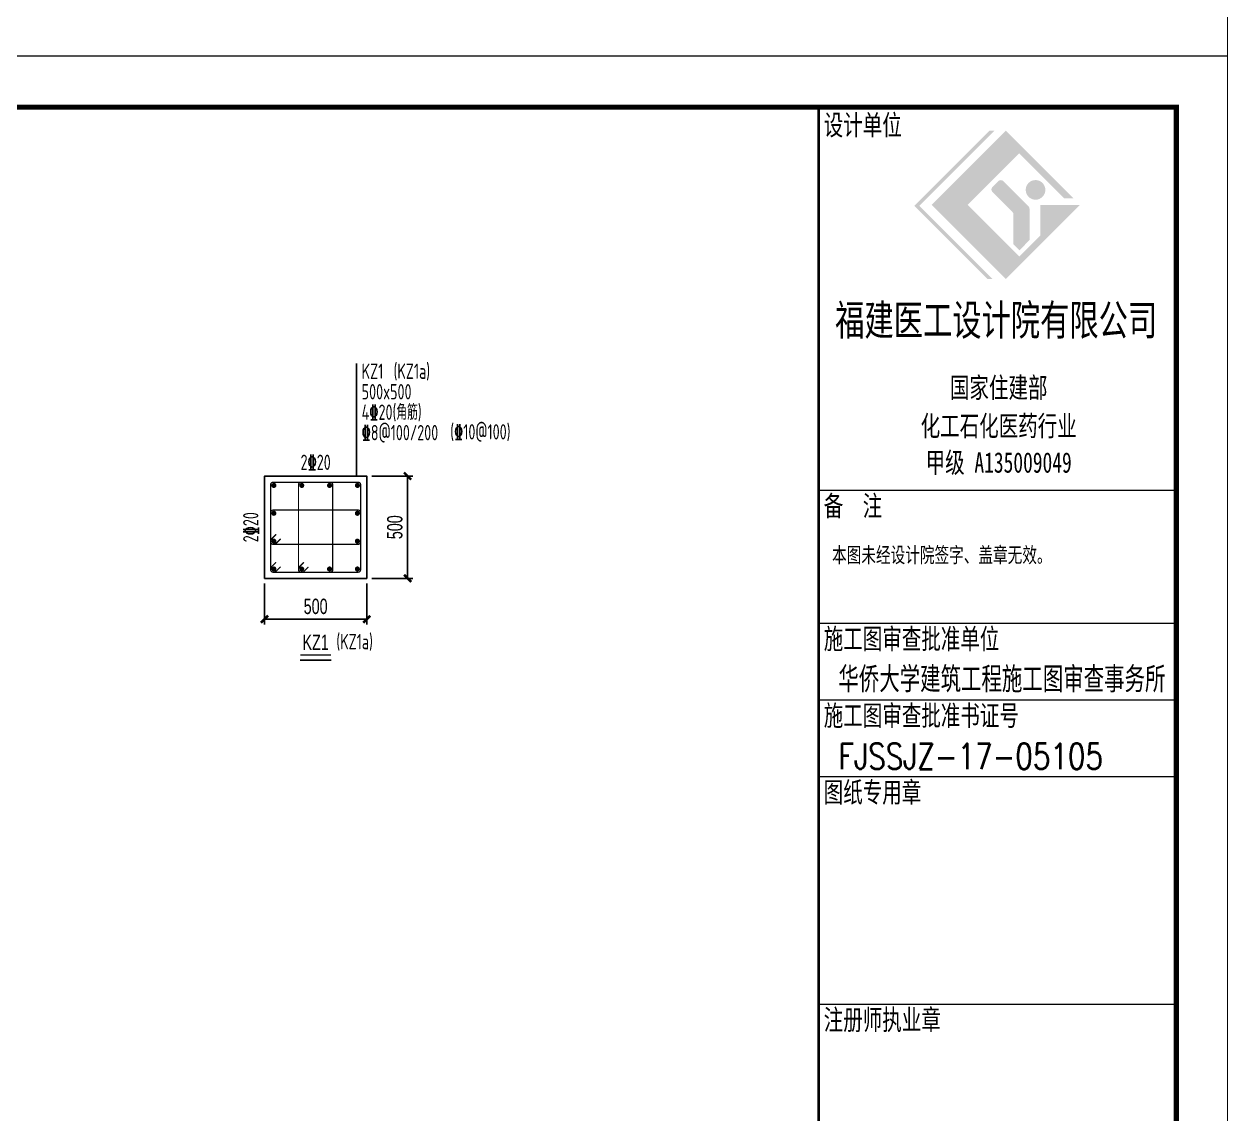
# Model space of a CAD drawing. Extents: x 959592 to 1105020, y -295412 to 379724.
# Drawn here: x 1081462 to 1105020, y 19905 to 41222 of the extents above; entities that cross this region are included whole.
import ezdxf
from ezdxf.enums import TextEntityAlignment as Align

# ---------------------------------------------------------------- set-up
doc = ezdxf.new("R2010")
doc.units = 0
doc.header["$LTSCALE"] = 1000
doc.header["$MEASUREMENT"] = 0
doc.layers.get('0').update_dxf_attribs({"linetype": 'CONTINUOUS'})
doc.layers.get('Defpoints').update_dxf_attribs({"linetype": 'CONTINUOUS', "lineweight": 5})
for name, color, linetype in [('DIMENSION', 3, 'CONTINUOUS'), ('link', 6, 'CONTINUOUS'), ('outline', 7, 'CONTINUOUS'), ('REIN', 1, 'CONTINUOUS'), ('z-计算配筋', 7, 'CONTINUOUS'), ('z-详图标注', 3, 'CONTINUOUS')]:
    doc.layers.add(name, color=color, linetype=linetype)
doc.layers.add('FRAME', color=3, linetype='CONTINUOUS', lineweight=5)
doc.layers.add('PUB_TEXT', color=7, linetype='CONTINUOUS', lineweight=5)
doc.styles.add('_HZTXT', font='TXT', dxfattribs={"width": 0.8, "bigfont": 'HZTXT'})
doc.styles.add('BW_Dim', font='Bweng.shx', dxfattribs={"width": 0.7, "bigfont": 'hztxt.shx'})
doc.styles.add('BW_Label', font='Bweng.shx', dxfattribs={"width": 0.7, "bigfont": 'hztxt.shx'})
doc.styles.add('BW_Rein', font='Tssdeng.shx', dxfattribs={"width": 0.7, "bigfont": 'hztxt.shx'})
doc.styles.add('FRAME', font='simhei.ttf', dxfattribs={"width": 0.7})
doc.styles.add('黑体', font='simhei.ttf', dxfattribs={"width": 0.7})
doc.dimstyles.new('Cyz_25_100', dxfattribs={"dimtxt": 300, "dimasz": 100, "dimexe": 100, "dimexo": 100, "dimgap": 100, "dimtad": 1, "dimdec": 0, "dimlfac": 0.25, "dimzin": 0, "dimdsep": 46, "dimtxsty": 'BW_Dim', "dimblk": '_bwk', "dimcen": 0, "dimclrt": 7, "dimadec": 0, "dimazin": 0, "dimtfac": 1, "dimtdec": 0, "dimtix": 1, "dimtmove": 2, "dimatfit": 0, "dimfxl": 1, "dimtolj": 1, "dimtzin": 0, "dimarcsym": 0})

# ---------------------------------------------------------------- blocks, each defined once
blk = doc.blocks.new('_bwk')
blk.add_line((-1, 0), (0, 0))
at = {"const_width": 0.5}
blk.add_lwpolyline([(-0.7, -0.7), (0.7, 0.7)], dxfattribs=at)
blk = doc.blocks.new('*D366')
at = {"layer": 'Defpoints', "color": 0, "transparency": 16777216}
for p in [(1088167.411394, 32380.826867), (1088967.411394, 32380.826867), (1088167.411394, 30380.826867)]:
    blk.add_point(p, dxfattribs=at)
at = {"layer": 'z-详图标注', "color": 0, "lineweight": -2, "transparency": 16777216}
for p, q in [((1088267.411394, 32380.826867), (1089067.411394, 32380.826867)), ((1088967.411394, 30480.826867), (1088967.411394, 32280.826867)), ((1088267.411394, 30380.826867), (1089067.411394, 30380.826867))]:
    blk.add_line(p, q, dxfattribs=at)
at = {"layer": 'z-详图标注', "color": 0, "lineweight": -2, "transparency": 16777216, "xscale": 100, "yscale": 100, "zscale": 100}
for p, rotation in [((1088967.411394, 32380.826867), 90), ((1088967.411394, 30380.826867), 270)]:
    blk.add_blockref('_bwk', p, dxfattribs=dict(at, rotation=rotation))
at = {"layer": 'z-详图标注', "color": 7, "transparency": 16777216, "insert": (1088717.411394, 31380.826867), "char_height": 300, "attachment_point": 5, "rotation": 90, "style": 'BW_Dim'}
blk.add_mtext('\\A1;500', dxfattribs=at)
blk = doc.blocks.new('*D367')
at = {"layer": 'Defpoints', "color": 0, "transparency": 16777216}
for p in [(1086167.411394, 30380.826867), (1088167.411394, 30380.826867), (1088167.411394, 29580.826867)]:
    blk.add_point(p, dxfattribs=at)
at = {"layer": 'z-详图标注', "color": 0, "lineweight": -2, "transparency": 16777216}
for p, q in [((1086167.411394, 30280.826867), (1086167.411394, 29480.826867)), ((1088167.411394, 30280.826867), (1088167.411394, 29480.826867)), ((1086267.411394, 29580.826867), (1088067.411394, 29580.826867))]:
    blk.add_line(p, q, dxfattribs=at)
at = {"layer": 'z-详图标注', "color": 0, "lineweight": -2, "transparency": 16777216, "xscale": 100, "yscale": 100, "zscale": 100, "rotation": 180}
blk.add_blockref('_bwk', (1086167.411394, 29580.826867), dxfattribs=at)
at = {"layer": 'z-详图标注', "color": 0, "lineweight": -2, "transparency": 16777216, "xscale": 100, "yscale": 100, "zscale": 100}
blk.add_blockref('_bwk', (1088167.411394, 29580.826867), dxfattribs=at)
at = {"layer": 'z-详图标注', "color": 7, "transparency": 16777216, "insert": (1087167.411394, 29830.826867), "char_height": 300, "attachment_point": 5, "style": 'BW_Dim'}
blk.add_mtext('\\A1;500', dxfattribs=at)
blk = doc.blocks.new('BW-43091906', base_point=(-152259, 7688))
at = {"layer": 'FRAME'}
h = blk.add_hatch(color=256, dxfattribs=at)
h.paths.add_polyline_path([(-97941, 46776), (-96933, 47785), (-96051, 46904), (-95871, 46904), (-97194, 48226), (-98644, 46776), (-97194, 45326), (-95744, 46776), (-96520, 46776), (-96520, 46180), (-96933, 45767)], flags=0)
edge = h.paths.add_edge_path(flags=0)
edge.add_arc((-97115, 46588), 69.1, 0, 45, ccw=False)
edge.add_line((-97046, 46588), (-97046, 46005))
edge.add_line((-97046, 46005), (-96929, 45888))
edge.add_line((-96929, 45888), (-96731, 46087))
edge.add_line((-96731, 46087), (-96731, 46698))
edge.add_arc((-96800, 46698), 69.1, 360, 405)
edge.add_line((-96751, 46746), (-97245, 47240))
edge.add_arc((-97293, 47191), 69.1, 45, 135)
edge.add_line((-97342, 47240), (-97457, 47125))
edge.add_arc((-97408, 47076), 69.1, 135, 225)
edge.add_line((-97457, 47028), (-97066, 46637))
edge = h.paths.add_edge_path(flags=0)
edge.add_arc((-96614, 47069), 192, 360, 540)
edge.add_arc((-96614, 47069), 192, 180, 360)
h.paths.add_polyline_path([(-97553, 45326), (-97455, 45326), (-98887, 46757), (-97418, 48226), (-97515, 48226), (-98984, 46757)], flags=0)
for p, q in [((-93859, 41188), (-100859, 41188)), ((-93859, 38588), (-100859, 38588)), ((-93859, 37088), (-100859, 37088)), ((-93859, 35588), (-100859, 35588)), ((-93859, 31138), (-100859, 31138))]:
    blk.add_line(p, q, dxfattribs=at)
for points, const_width in [([(-152259, 49688), (-152259, 7688), (-92859, 7688), (-92859, 49688)], 20), ([(-149759, 48688), (-149759, 8688), (-93859, 8688), (-93859, 48688)], 100)]:
    blk.add_lwpolyline(points, close=True, dxfattribs=dict(at, const_width=const_width))
at = {"layer": 'FRAME', "const_width": 50}
blk.add_lwpolyline([(-100859, 48688), (-100859, 8688)], dxfattribs=at)
at = {"layer": 'FRAME'}
for s, insert, char_height, width, attachment_point, style in [('设计单位', (-100759, 48538), 400, 2368.14, 1, 'FRAME'), ('福建医工设计院有限公司', (-97384, 44489), 600, 9859.32, 5, 'FRAME'), ('国家住建部', (-97335, 43179), 400, 2944.75, 5, 'FRAME'), ('化工石化医药行业', (-97335, 42430), 400, 4781.36, 5, 'FRAME'), ('甲级 A135009049', (-97335, 41715), 400, 4439.66, 5, 'FRAME'), ('备  注', (-100759, 41088), 400, 1758.31, 1, 'FRAME'), ('本图未经设计院签字、盖章无效。', (-100596, 39745), 300, 6524.24, 7, '黑体'), ('施工图审查批准单位', (-100759, 38488), 400, 5412.54, 1, 'FRAME'), ('施工图审查批准书证号', (-100759, 36988), 400, 6008.14, 1, 'FRAME'), ('图纸专用章', (-100759, 35488), 400, 2928.14, 1, 'FRAME'), ('注册师执业章', (-100759, 31038), 400, 3554.58, 1, 'FRAME')]:
    blk.add_mtext(s, dxfattribs=dict(at, insert=insert, char_height=char_height, width=width, attachment_point=attachment_point, style=style))
blk = doc.blocks.new('BW-43173463', base_point=(31168.899037, 16388.83329))
at = {"layer": 'PUB_TEXT', "style": '_HZTXT', "width": 0.8}
for s, p in [('华侨大学建筑工程施工图审查事务所', (29736.451232, 44143.183116)), ('FJSSJZ-17-05105', (29736.451232, 42643.183116))]:
    blk.add_text(s, height=500, dxfattribs=at).set_placement(p)

msp = doc.modelspace()

# ---------------------------------------------------------------- linework, layer by layer
at = {"layer": 'link', "color": 1, "const_width": 25}
msp.add_lwpolyline([(1086481.782, 30606.81), (1086389.859, 30514.886, -0.198912), (1086355.917, 30500.827), (1086335.411, 30500.827, -0.414214), (1086287.411, 30548.827), (1086287.411, 32212.827, -0.414214), (1086335.411, 32260.827), (1087999.411, 32260.827, -0.414214), (1088047.411, 32212.827), (1088047.411, 30548.827, -0.414214), (1087999.411, 30500.827), (1086335.411, 30500.827, -0.414214), (1086287.411, 30548.827), (1086287.411, 30569.333, -0.198912), (1086301.47, 30603.274), (1086393.394, 30695.198)], format="xyb", dxfattribs=at)
at = {"layer": 'link', "const_width": 25}
for points in [[(1087026.782, 30606.81), (1086934.859, 30514.886, -0.198912), (1086900.917, 30500.827), (1086880.411, 30500.827, -0.414214), (1086832.411, 30548.827), (1086832.411, 32212.827, -0.414214), (1086880.411, 32260.827), (1087454.411, 32260.827, -0.414214), (1087502.411, 32212.827), (1087502.411, 30548.827, -0.414214), (1087454.411, 30500.827), (1086880.411, 30500.827, -0.414214), (1086832.411, 30548.827), (1086832.411, 30569.333, -0.198912), (1086846.47, 30603.274), (1086938.394, 30695.198)], [(1086393.394, 31240.198), (1086301.47, 31148.274, 0.198912), (1086287.411, 31114.333), (1086287.411, 31093.827, 0.414214), (1086335.411, 31045.827), (1087999.411, 31045.827, 0.414214), (1088047.411, 31093.827), (1088047.411, 31667.827, 0.414214), (1087999.411, 31715.827), (1086335.411, 31715.827, 0.414214), (1086287.411, 31667.827), (1086287.411, 31093.827, 0.414214), (1086335.411, 31045.827), (1086355.917, 31045.827, 0.198912), (1086389.859, 31059.886), (1086481.782, 31151.81)]]:
    msp.add_lwpolyline(points, format="xyb", dxfattribs=at)
at = {"layer": 'outline'}
msp.add_lwpolyline([(1086167.411, 30380.827), (1088167.411, 30380.827), (1088167.411, 32380.827), (1086167.411, 32380.827)], close=True, dxfattribs=at)
at = {"layer": 'REIN', "const_width": 50}
for points in [[(1086324.911, 32198.327, 1), (1086374.911, 32198.327, 1)], [(1086869.911, 32198.327, 1), (1086919.911, 32198.327, 1)], [(1087414.911, 32198.327, 1), (1087464.911, 32198.327, 1)], [(1087959.911, 32198.327, 1), (1088009.911, 32198.327, 1)], [(1086324.911, 31653.327, 1), (1086374.911, 31653.327, 1)], [(1087959.911, 31653.327, 1), (1088009.911, 31653.327, 1)], [(1086324.911, 31108.327, 1), (1086374.911, 31108.327, 1)], [(1087959.911, 31108.327, 1), (1088009.911, 31108.327, 1)], [(1086324.911, 30563.327, 1), (1086374.911, 30563.327, 1)], [(1086869.911, 30563.327, 1), (1086919.911, 30563.327, 1)], [(1087414.911, 30563.327, 1), (1087464.911, 30563.327, 1)], [(1087959.911, 30563.327, 1), (1088009.911, 30563.327, 1)]]:
    msp.add_lwpolyline(points, format="xyb", close=True, dxfattribs=at)
at = {"layer": 'z-计算配筋'}
for p, q in [((1087967.411, 32380.827), (1087967.411, 34580.827)), ((1086865.488, 28780.827), (1087469.334, 28780.827))]:
    msp.add_line(p, q, dxfattribs=at)
at = {"layer": 'z-计算配筋', "const_width": 30}
msp.add_lwpolyline([(1086865.488, 28880.827), (1087469.334, 28880.827)], dxfattribs=at)

# ---------------------------------------------------------------- block references
at = {"layer": 'DIMENSION'}
for name, p in [('BW-43091906', (1045610.264, 40598.189)), ('BW-43091906', (1045610.264, -1401.811)), ('BW-43173463', (1098830.046, 397.159))]:
    msp.add_blockref(name, p, dxfattribs=at)

# ---------------------------------------------------------------- texts
at = {"layer": 'z-计算配筋', "style": 'BW_Rein', "width": 0.7}
for s, p in [('KZ1', (1088067.411, 34280.827)), ('(KZ1a)', (1088692.07, 34282.825)), ('500x500', (1088067.411, 33880.827)), ('4%%13220(角筋)', (1088067.411, 33480.827)), ('%%1328@100/200', (1088067.411, 33080.827)), ('(%%13210@100)', (1089801.206, 33096.634)), ('(KZ1a)', (1087572.976, 28992.879))]:
    msp.add_text(s, height=300, dxfattribs=at).set_placement(p)
at = {"layer": 'z-计算配筋', "width": 0.7}
for s, style, p in [('2%%13220', 'BW_Rein', (1087167.411, 32500.827)), ('KZ1', 'BW_Label', (1087167.411, 28980.827))]:
    msp.add_text(s, height=300, dxfattribs=dict(at, style=style)).set_placement(p, align=Align.CENTER)
at = {"layer": 'z-计算配筋', "style": 'BW_Rein', "width": 0.7}
msp.add_text('2%%13220', height=300, rotation=90, dxfattribs=at).set_placement((1086047.411, 31380.827), align=Align.CENTER)

# ---------------------------------------------------------------- dimensions: what is measured, and where the dimension line sits
at = {"layer": 'z-详图标注'}
dim = msp.add_linear_dim(base=(1088967.411, 32380.827), p1=(1088167.411, 30380.827), p2=(1088167.411, 32380.827), angle=90, dimstyle='Cyz_25_100', dxfattribs=at)
dim.commit()
dim.dimension.update_dxf_attribs({"geometry": '*D366', "text_midpoint": (1088717.411, 31380.827)})
dim = msp.add_linear_dim(base=(1088167.411, 29580.827), p1=(1086167.411, 30380.827), p2=(1088167.411, 30380.827), dimstyle='Cyz_25_100', dxfattribs=at)
dim.commit()
dim.dimension.update_dxf_attribs({"geometry": '*D367', "text_midpoint": (1087167.411, 29830.827)})

doc.saveas('drawing.dxf')
